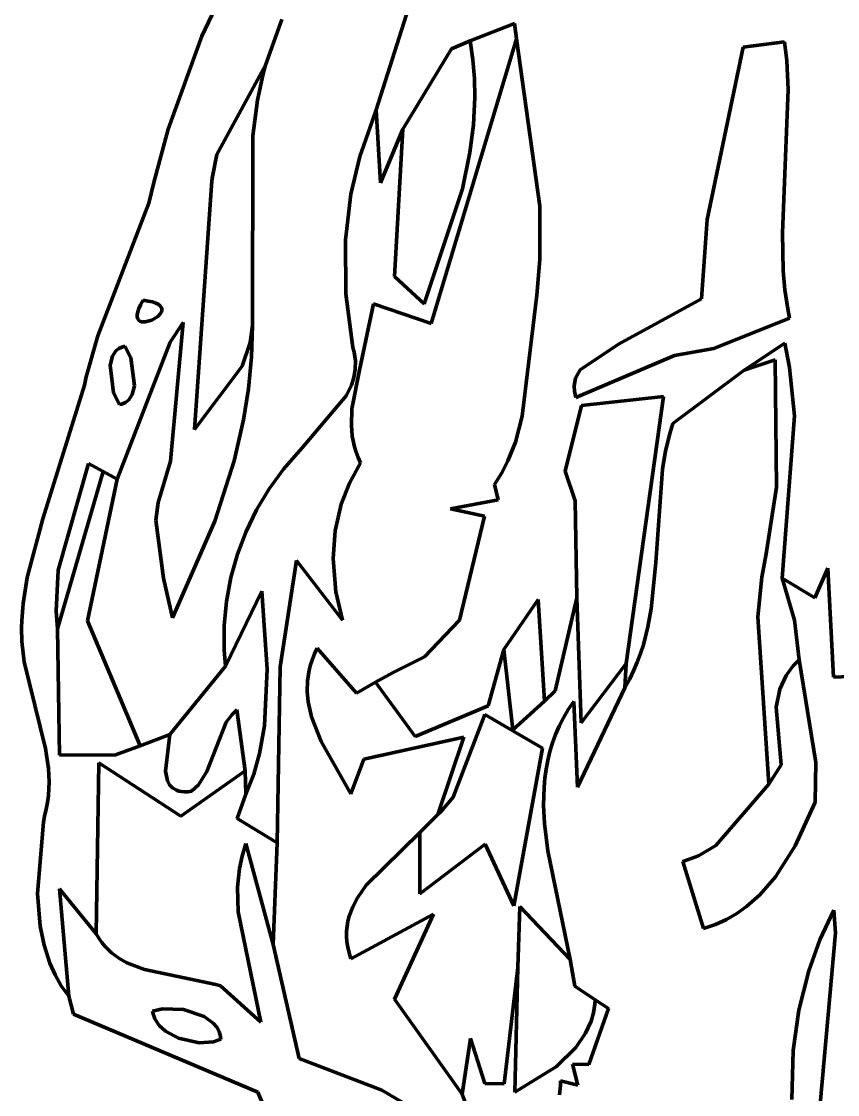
# Model space of a CAD drawing. Header units: millimetres. Extents: x 0 to 8.3, y 0 to 12.4.
# Drawn here: x 0.922 to 1.62, y 0.511 to 1.429 of the extents above; entities that cross this region are included whole.
import ezdxf

# ---------------------------------------------------------------- set-up
doc = ezdxf.new("R2010")
doc.units = ezdxf.units.MM
for name, color, linetype, lineweight in [('color#131313ff', 7, 'CONTINUOUS', 100), ('color#7c7c7cff', 7, 'CONTINUOUS', 100), ('color#c5c5c5ff', 7, 'CONTINUOUS', 100), ('color#ffffffff', 7, 'CONTINUOUS', 100)]:
    doc.layers.add(name, color=color, linetype=linetype, lineweight=lineweight)

msp = doc.modelspace()

# ---------------------------------------------------------------- linework, layer by layer
at = {"layer": 'color#131313ff'}
for p, q in [((1.225, 1.35339), (1.28238, 1.53365)), ((1.34341, 1.42735), (1.30545, 1.41248)), ((1.34518, 1.41433), (1.34341, 1.42735)), ((1.365, 1.27106), (1.34518, 1.41433)), ((1.28948, 1.40581), (1.24796, 1.33687)), ((1.30545, 1.41248), (1.28948, 1.40581)), ((1.5389, 1.40714), (1.50811, 1.2597)), ((1.5744, 1.4118), (1.5389, 1.40714)), ((1.57632, 1.39551), (1.5744, 1.4118)), ((1.57764, 1.37103), (1.57632, 1.39551)), ((1.08871, 1.31528), (1.13043, 1.39185)), ((1.13043, 1.39185), (1.12841, 1.38439)), ((1.12841, 1.38439), (1.12355, 1.36182)), ((1.57268, 1.24835), (1.57764, 1.37103)), ((1.12355, 1.36182), (1.11946, 1.33136)), ((1.22868, 1.291), (1.225, 1.35339)), ((1.11946, 1.33136), (1.11912, 1.16909)), ((1.24796, 1.33687), (1.22868, 1.291)), ((1.08491, 1.29659), (1.08871, 1.31528)), ((1.0846, 1.29268), (1.08491, 1.29659)), ((1.06968, 1.0801), (1.0846, 1.29268)), ((1.36518, 1.22547), (1.365, 1.27106)), ((1.50811, 1.2597), (1.50341, 1.19198)), ((1.57333, 1.21576), (1.57268, 1.24835)), ((1.3624, 1.19505), (1.36518, 1.22547)), ((1.57476, 1.19951), (1.57333, 1.21576)), ((1.35006, 1.09149), (1.3624, 1.19505)), ((1.57713, 1.1833), (1.57476, 1.19951)), ((1.02198, 1.18349), (1.0235, 1.18679)), ((1.0235, 1.18679), (1.02564, 1.19059)), ((1.02564, 1.19059), (1.03002, 1.18998)), ((1.03002, 1.18998), (1.03361, 1.18919)), ((1.03361, 1.18919), (1.03648, 1.18824)), ((1.03648, 1.18824), (1.03868, 1.18715)), ((1.03868, 1.18715), (1.04025, 1.18596)), ((1.04025, 1.18596), (1.04125, 1.18468)), ((1.04125, 1.18468), (1.04174, 1.18334)), ((1.50341, 1.19198), (1.43227, 1.15306)), ((1.02058, 1.17829), (1.02102, 1.18067)), ((1.0206, 1.17633), (1.02058, 1.17829)), ((1.02104, 1.17478), (1.0206, 1.17633)), ((1.02102, 1.18067), (1.02198, 1.18349)), ((1.03817, 1.17668), (1.03311, 1.17362)), ((1.04059, 1.17924), (1.03817, 1.17668)), ((1.04135, 1.1806), (1.04059, 1.17924)), ((1.04175, 1.18197), (1.04135, 1.1806)), ((1.04174, 1.18334), (1.04175, 1.18197)), ((1.51402, 1.14923), (1.5787, 1.17521)), ((1.5787, 1.17521), (1.57713, 1.1833)), ((1.02183, 1.17359), (1.02104, 1.17478)), ((1.02293, 1.17276), (1.02183, 1.17359)), ((1.02429, 1.17224), (1.02293, 1.17276)), ((1.02585, 1.17203), (1.02429, 1.17224)), ((1.02756, 1.17208), (1.02585, 1.17203)), ((1.03311, 1.17362), (1.02756, 1.17208)), ((1.11912, 1.16909), (1.11733, 1.15457)), ((1.11733, 1.15457), (1.11051, 1.13439)), ((1.43227, 1.15306), (1.39947, 1.13108)), ((1.48032, 1.14334), (1.51402, 1.14923)), ((1.57473, 1.15396), (1.53982, 1.13087)), ((1.57876, 1.13323), (1.57473, 1.15396)), ((1.39583, 1.10757), (1.48032, 1.14334)), ((1.11051, 1.13439), (1.06968, 1.0801)), ((1.39947, 1.13108), (1.3955, 1.12389)), ((1.53982, 1.13087), (1.47887, 1.0852)), ((1.58283, 1.09165), (1.57876, 1.13323)), ((1.3955, 1.12389), (1.39434, 1.11755)), ((1.39434, 1.11755), (1.39462, 1.11279)), ((1.39462, 1.11279), (1.39583, 1.10757)), ((1.47088, 1.10834), (1.40083, 1.10065)), ((1.43888, 0.87982), (1.47088, 1.10834)), ((1.40083, 1.10065), (1.38671, 1.04438)), ((1.34412, 1.06932), (1.35006, 1.09149)), ((1.47887, 1.0852), (1.47651, 1.07751)), ((1.57251, 0.95286), (1.58283, 1.09165)), ((1.47651, 1.07751), (1.47271, 1.06197)), ((1.33781, 1.0533), (1.34412, 1.06932)), ((1.47271, 1.06197), (1.46996, 1.04624)), ((1.33254, 1.04298), (1.33781, 1.0533)), ((0.95253, 0.90954), (0.99139, 1.04421)), ((1.00351, 1.03764), (0.97819, 0.91629)), ((0.99139, 1.04421), (1.00351, 1.03764)), ((1.32629, 1.03299), (1.33254, 1.04298)), ((1.38671, 1.04438), (1.39545, 1.0192)), ((1.46996, 1.04624), (1.46422, 0.96632)), ((1.32939, 1.01995), (1.32629, 1.03299)), ((1.28857, 1.01233), (1.32939, 1.01995)), ((1.39545, 1.0192), (1.39672, 0.93611)), ((1.31771, 1.00598), (1.28857, 1.01233)), ((1.29635, 0.91689), (1.31771, 1.00598)), ((1.46422, 0.96632), (1.46038, 0.92678)), ((1.6116, 0.9614), (1.60039, 0.93606)), ((1.61643, 0.86821), (1.6116, 0.9614)), ((1.60039, 0.93606), (1.57251, 0.95286)), ((1.09623, 0.87762), (1.1273, 0.94177)), ((1.1273, 0.94177), (1.13182, 0.87505)), ((1.36357, 0.9348), (1.33423, 0.89195)), ((1.36899, 0.84757), (1.36357, 0.9348)), ((1.39672, 0.93611), (1.37809, 0.85658)), ((1.46038, 0.92678), (1.45755, 0.91127)), ((0.95412, 0.80146), (0.95253, 0.90954)), ((0.97819, 0.91629), (1.0232, 0.80946)), ((1.2664, 0.88562), (1.29635, 0.91689)), ((1.45755, 0.91127), (1.45364, 0.89599)), ((1.33423, 0.89195), (1.32075, 0.84367)), ((1.45364, 0.89599), (1.45121, 0.88846)), ((1.23962, 0.87232), (1.2664, 0.88562)), ((1.45121, 0.88846), (1.44843, 0.881)), ((1.58184, 0.87787), (1.58687, 0.8831)), ((1.58687, 0.8831), (1.60111, 0.79529)), ((1.04845, 0.81927), (1.09623, 0.87762)), ((1.13182, 0.87505), (1.12964, 0.82659)), ((1.22459, 0.86391), (1.23962, 0.87232)), ((1.43768, 0.85915), (1.43888, 0.87982)), ((1.44526, 0.87362), (1.44169, 0.86634)), ((1.44843, 0.881), (1.44526, 0.87362)), ((1.57585, 0.86962), (1.58184, 0.87787)), ((1.25837, 0.81735), (1.22459, 0.86391)), ((1.44169, 0.86634), (1.43768, 0.85915)), ((1.57044, 0.85796), (1.57585, 0.86962)), ((1.64984, 0.86954), (1.61643, 0.86821)), ((1.37809, 0.85658), (1.36899, 0.84757)), ((1.56717, 0.84253), (1.57044, 0.85796)), ((1.10173, 0.83637), (1.09661, 0.82967)), ((1.10596, 0.84031), (1.10173, 0.83637)), ((1.11297, 0.78807), (1.10596, 0.84031)), ((1.32075, 0.84367), (1.25837, 0.81735)), ((1.29104, 0.76573), (1.31796, 0.8362)), ((1.31796, 0.8362), (1.36745, 0.80758)), ((1.57167, 0.79325), (1.56717, 0.84253)), ((1.09661, 0.82967), (1.08006, 0.7876)), ((1.12964, 0.82659), (1.12535, 0.80282)), ((1.04483, 0.78772), (1.04845, 0.81927)), ((1.0232, 0.80946), (1.00192, 0.80185)), ((1.00192, 0.80185), (0.95412, 0.80146)), ((1.12535, 0.80282), (1.12031, 0.78532)), ((1.36745, 0.80758), (1.34272, 0.67264)), ((1.56111, 0.77682), (1.57167, 0.79325)), ((1.60111, 0.79529), (1.60057, 0.76142)), ((1.04655, 0.77954), (1.04483, 0.78772)), ((1.08006, 0.7876), (1.07302, 0.77618)), ((1.11347, 0.76818), (1.11297, 0.78807)), ((1.12031, 0.78532), (1.11347, 0.76818)), ((1.04835, 0.77618), (1.04655, 0.77954)), ((1.05089, 0.77345), (1.04835, 0.77618)), ((1.05428, 0.77148), (1.05089, 0.77345)), ((1.05633, 0.77081), (1.05428, 0.77148)), ((1.07302, 0.77618), (1.06709, 0.77061)), ((1.51568, 0.72429), (1.56111, 0.77682)), ((1.05862, 0.77038), (1.05633, 0.77081)), ((1.06117, 0.77019), (1.05862, 0.77038)), ((1.06399, 0.77026), (1.06117, 0.77019)), ((1.06709, 0.77061), (1.06399, 0.77026)), ((1.28031, 0.75314), (1.29104, 0.76573)), ((1.27777, 0.75086), (1.28031, 0.75314)), ((1.60057, 0.76142), (1.58356, 0.72384)), ((1.26228, 0.73537), (1.27777, 0.75086)), ((1.26246, 0.68291), (1.26228, 0.73537)), ((1.11033, 0.71524), (1.11353, 0.72588)), ((1.11353, 0.72588), (1.13691, 0.63945)), ((1.31824, 0.72544), (1.26246, 0.68291)), ((1.34272, 0.67264), (1.31824, 0.72544)), ((1.50091, 0.71541), (1.51568, 0.72429)), ((1.58356, 0.72384), (1.56683, 0.69757)), ((1.10814, 0.70461), (1.11033, 0.71524)), ((1.48748, 0.71069), (1.50091, 0.71541)), ((1.50512, 0.65327), (1.48748, 0.71069)), ((1.10654, 0.68872), (1.10814, 0.70461)), ((1.10705, 0.66759), (1.10654, 0.68872)), ((1.56683, 0.69757), (1.55339, 0.68208)), ((0.96199, 0.59537), (0.95404, 0.68714)), ((0.95404, 0.68714), (0.98563, 0.64873)), ((1.55339, 0.68208), (1.54197, 0.67196)), ((1.54197, 0.67196), (1.53366, 0.66606)), ((1.12636, 0.57305), (1.10705, 0.66759)), ((1.52476, 0.66093), (1.51526, 0.65664)), ((1.53366, 0.66606), (1.52476, 0.66093)), ((1.51526, 0.65664), (1.50512, 0.65327)), ((0.98563, 0.64873), (0.98785, 0.64489)), ((0.98785, 0.64489), (0.99027, 0.64137)), ((0.99027, 0.64137), (0.99287, 0.63813)), ((0.99287, 0.63813), (0.9986, 0.63247)), ((1.13691, 0.63945), (1.15906, 0.54203)), ((0.9986, 0.63247), (1.00494, 0.62779)), ((1.00494, 0.62779), (1.01183, 0.62395)), ((1.01183, 0.62395), (1.02687, 0.61831)), ((1.02687, 0.61831), (1.08798, 0.60537)), ((1.33463, 0.52045), (1.34631, 0.61982)), ((1.34631, 0.61982), (1.34363, 0.51333)), ((1.08798, 0.60537), (1.09175, 0.60412)), ((1.09175, 0.60412), (1.12636, 0.57305)), ((0.966, 0.57986), (0.96199, 0.59537)), ((1.41103, 0.58106), (1.41225, 0.58848)), ((1.41225, 0.58848), (1.4125, 0.5923)), ((1.4125, 0.5923), (1.42376, 0.58476)), ((1.1238, 0.5132), (0.966, 0.57986)), ((1.04218, 0.58455), (1.03377, 0.58252)), ((1.03377, 0.58252), (1.03418, 0.5803)), ((1.03418, 0.5803), (1.03568, 0.5761)), ((1.06017, 0.58385), (1.04218, 0.58455)), ((1.07782, 0.57792), (1.06017, 0.58385)), ((1.42376, 0.58476), (1.4069, 0.53703)), ((1.40893, 0.57392), (1.41103, 0.58106)), ((1.03568, 0.5761), (1.03944, 0.57041)), ((1.03944, 0.57041), (1.04471, 0.56552)), ((1.08572, 0.57227), (1.07782, 0.57792)), ((1.08867, 0.56885), (1.08572, 0.57227)), ((1.40429, 0.56378), (1.40893, 0.57392)), ((1.04471, 0.56552), (1.05587, 0.55932)), ((1.09079, 0.56503), (1.08867, 0.56885)), ((1.09197, 0.56083), (1.09079, 0.56503)), ((1.09216, 0.55859), (1.09197, 0.56083)), ((1.39576, 0.55134), (1.40429, 0.56378)), ((1.05587, 0.55932), (1.07375, 0.55535)), ((1.07375, 0.55535), (1.0859, 0.55632)), ((1.0859, 0.55632), (1.09216, 0.55859)), ((1.29852, 0.51144), (1.30585, 0.55925)), ((1.30585, 0.55925), (1.31789, 0.52066)), ((1.37921, 0.53509), (1.39576, 0.55134)), ((1.15906, 0.54203), (1.22988, 0.51503)), ((1.34363, 0.51333), (1.37921, 0.53509)), ((1.4069, 0.53703), (1.39289, 0.53734)), ((1.39289, 0.53734), (1.39746, 0.51934)), ((1.22988, 0.51503), (1.28962, 0.47991)), ((1.31789, 0.52066), (1.33463, 0.52045)), ((1.38289, 0.5191), (1.38203, 0.51104)), ((1.3829, 0.52296), (1.38289, 0.5191)), ((1.39746, 0.51934), (1.3829, 0.52296)), ((1.12718, 0.50513), (1.1238, 0.5132)), ((1.31968, 0.45663), (1.29852, 0.51144))]:
    msp.add_line(p, q, dxfattribs=at)
at = {"layer": 'color#7c7c7cff'}
for p, q in [((1.07602, 1.41638), (1.13626, 1.54396)), ((1.14427, 1.43084), (1.13043, 1.39185)), ((1.30545, 1.41248), (1.34341, 1.42735)), ((1.34341, 1.42735), (1.34518, 1.41433)), ((1.04698, 1.33697), (1.07602, 1.41638)), ((1.34518, 1.41433), (1.27199, 1.17067)), ((1.3078, 1.3964), (1.30545, 1.41248)), ((1.30911, 1.38039), (1.3078, 1.3964)), ((1.13043, 1.39185), (1.08871, 1.31528)), ((1.30943, 1.36446), (1.30911, 1.38039)), ((1.30825, 1.34071), (1.30943, 1.36446)), ((1.21984, 1.33861), (1.225, 1.35339)), ((1.225, 1.35339), (1.22868, 1.291)), ((1.30527, 1.31715), (1.30825, 1.34071)), ((1.03498, 1.29143), (1.04698, 1.33697)), ((1.21107, 1.31347), (1.21984, 1.33861)), ((1.22868, 1.291), (1.24796, 1.33687)), ((1.24796, 1.33687), (1.24079, 1.21092)), ((1.08871, 1.31528), (1.08491, 1.29659)), ((1.20345, 1.28139), (1.21107, 1.31347)), ((1.29891, 1.28604), (1.30527, 1.31715)), ((1.08491, 1.29659), (1.0846, 1.29268)), ((1.03068, 1.27365), (1.03498, 1.29143)), ((1.0846, 1.29268), (1.06968, 1.0801)), ((1.26607, 1.18765), (1.29891, 1.28604)), ((1.19886, 1.24223), (1.20345, 1.28139)), ((0.98692, 1.16029), (1.03068, 1.27365)), ((1.19923, 1.1961), (1.19886, 1.24223)), ((1.24079, 1.21092), (1.26607, 1.18765)), ((1.20509, 1.15009), (1.19923, 1.1961)), ((1.0235, 1.18679), (1.02198, 1.18349)), ((1.02564, 1.19059), (1.0235, 1.18679)), ((1.03002, 1.18998), (1.02564, 1.19059)), ((1.03361, 1.18919), (1.03002, 1.18998)), ((1.03648, 1.18824), (1.03361, 1.18919)), ((1.03868, 1.18715), (1.03648, 1.18824)), ((1.04025, 1.18596), (1.03868, 1.18715)), ((1.04125, 1.18468), (1.04025, 1.18596)), ((1.04174, 1.18334), (1.04125, 1.18468)), ((1.22278, 1.18751), (1.21068, 1.13096)), ((1.27199, 1.17067), (1.22278, 1.18751)), ((1.02102, 1.18067), (1.02058, 1.17829)), ((1.02058, 1.17829), (1.0206, 1.17633)), ((1.0206, 1.17633), (1.02104, 1.17478)), ((1.02198, 1.18349), (1.02102, 1.18067)), ((1.03311, 1.17362), (1.03817, 1.17668)), ((1.03817, 1.17668), (1.04059, 1.17924)), ((1.04059, 1.17924), (1.04135, 1.1806)), ((1.04135, 1.1806), (1.04175, 1.18197)), ((1.04175, 1.18197), (1.04174, 1.18334)), ((1.02104, 1.17478), (1.02183, 1.17359)), ((1.02183, 1.17359), (1.02293, 1.17276)), ((1.02293, 1.17276), (1.02429, 1.17224)), ((1.02429, 1.17224), (1.02585, 1.17203)), ((1.02585, 1.17203), (1.02756, 1.17208)), ((1.02756, 1.17208), (1.03311, 1.17362)), ((1.05987, 1.17163), (1.04871, 1.15475)), ((1.04913, 1.05295), (1.05987, 1.17163)), ((1.11733, 1.15457), (1.11912, 1.16909)), ((1.11912, 1.16909), (1.11839, 1.14189)), ((0.97695, 1.12517), (0.98692, 1.16029)), ((1.00503, 1.14941), (1.0024, 1.14723)), ((1.04871, 1.15475), (1.00351, 1.03764)), ((1.00828, 1.15085), (1.00503, 1.14941)), ((1.01015, 1.15126), (1.00828, 1.15085)), ((1.01515, 1.14137), (1.01015, 1.15126)), ((1.11051, 1.13439), (1.11733, 1.15457)), ((1.20614, 1.14619), (1.20509, 1.15009)), ((1.53982, 1.13087), (1.57473, 1.15396)), ((1.57473, 1.15396), (1.57876, 1.13323)), ((0.99951, 1.14277), (0.99747, 1.1352)), ((1.0024, 1.14723), (0.99951, 1.14277)), ((1.01825, 1.11755), (1.01515, 1.14137)), ((1.11839, 1.14189), (1.11582, 1.11495)), ((1.20686, 1.14238), (1.20614, 1.14619)), ((1.20727, 1.13867), (1.20686, 1.14238)), ((1.2072, 1.1315), (1.20727, 1.13867)), ((1.56655, 1.13979), (1.53982, 1.13087)), ((1.56755, 1.03066), (1.56655, 1.13979)), ((0.99747, 1.1352), (1.00028, 1.11143)), ((1.06968, 1.0801), (1.11051, 1.13439)), ((1.21068, 1.13096), (1.20431, 1.09787)), ((1.20607, 1.12466), (1.2072, 1.1315)), ((1.57876, 1.13323), (1.58283, 1.09165)), ((0.97544, 1.11787), (0.97695, 1.12517)), ((1.204, 1.1181), (1.20607, 1.12466)), ((0.93984, 1.0038), (0.97544, 1.11787)), ((1.00028, 1.11143), (1.00538, 1.10143)), ((1.01628, 1.10994), (1.01825, 1.11755)), ((1.11582, 1.11495), (1.11155, 1.08829)), ((1.19941, 1.10875), (1.204, 1.1181)), ((1.00538, 1.10143), (1.00732, 1.10183)), ((1.00732, 1.10183), (1.01068, 1.10327)), ((1.01068, 1.10327), (1.01338, 1.10546)), ((1.01338, 1.10546), (1.01628, 1.10994)), ((1.16162, 1.06451), (1.19941, 1.10875)), ((1.20431, 1.09787), (1.20382, 1.0838)), ((1.11155, 1.08829), (1.10346, 1.0532)), ((1.20382, 1.0838), (1.20461, 1.07449)), ((1.58283, 1.09165), (1.57251, 0.95286)), ((1.20461, 1.07449), (1.20648, 1.06525)), ((1.20648, 1.06525), (1.20787, 1.06065)), ((1.14568, 1.04612), (1.15941, 1.06184)), ((1.15941, 1.06184), (1.16162, 1.06451)), ((1.20787, 1.06065), (1.20958, 1.05608)), ((1.20958, 1.05608), (1.21163, 1.05153)), ((0.97903, 1.05091), (0.95308, 0.9597)), ((0.99139, 1.04421), (0.97903, 1.05091)), ((1.04194, 1.029), (1.04913, 1.05295)), ((1.10346, 1.0532), (1.08696, 1.00163)), ((1.21163, 1.05153), (1.20214, 1.03416)), ((1.00351, 1.03764), (0.99139, 1.04421)), ((1.13346, 1.02928), (1.14568, 1.04612)), ((1.03855, 1.01769), (1.04194, 1.029)), ((1.1228, 1.01147), (1.13346, 1.02928)), ((1.20214, 1.03416), (1.19517, 1.01627)), ((1.55871, 0.97386), (1.56755, 1.03066)), ((1.03656, 1.00251), (1.03855, 1.01769)), ((1.11377, 0.9928), (1.1228, 1.01147)), ((1.19517, 1.01627), (1.18985, 0.99329)), ((0.92657, 0.95341), (0.93984, 1.0038)), ((1.04299, 0.9529), (1.03656, 1.00251)), ((1.08696, 1.00163), (1.05075, 0.91891)), ((1.10642, 0.97343), (1.11377, 0.9928)), ((1.18985, 0.99329), (1.18813, 0.9698)), ((1.10083, 0.95348), (1.10642, 0.97343)), ((1.55494, 0.95365), (1.55871, 0.97386)), ((1.15691, 0.96796), (1.14298, 0.87701)), ((1.19619, 0.91705), (1.15691, 0.96796)), ((1.18813, 0.9698), (1.19059, 0.94113)), ((0.95308, 0.9597), (0.9514, 0.92473)), ((0.92315, 0.93129), (0.92657, 0.95341)), ((1.05075, 0.91891), (1.04299, 0.9529)), ((1.09704, 0.9331), (1.10083, 0.95348)), ((1.55164, 0.91976), (1.55494, 0.95365)), ((1.57251, 0.95286), (1.58297, 0.9169)), ((1.1273, 0.94177), (1.09623, 0.87762)), ((1.13182, 0.87505), (1.1273, 0.94177)), ((1.19059, 0.94113), (1.19619, 0.91705)), ((0.92191, 0.9163), (0.92315, 0.93129)), ((1.09512, 0.91241), (1.09704, 0.9331)), ((1.37809, 0.85658), (1.39672, 0.93611)), ((1.39672, 0.93611), (1.40047, 0.8293)), ((0.9514, 0.92473), (0.95253, 0.90954)), ((1.56111, 0.77682), (1.55164, 0.91976)), ((0.92159, 0.9104), (0.92191, 0.9163)), ((0.92183, 0.89869), (0.92159, 0.9104)), ((0.95253, 0.90954), (0.95412, 0.80146)), ((1.09513, 0.89155), (1.09512, 0.91241)), ((1.58297, 0.9169), (1.58687, 0.8831)), ((0.92397, 0.88132), (0.92183, 0.89869)), ((1.09623, 0.87762), (1.09513, 0.89155)), ((1.17239, 0.88821), (1.17465, 0.89296)), ((1.17465, 0.89296), (1.20824, 0.85455)), ((1.32075, 0.84367), (1.33423, 0.89195)), ((1.33423, 0.89195), (1.34205, 0.82319)), ((0.94225, 0.80726), (0.92397, 0.88132)), ((1.16896, 0.87883), (1.1705, 0.8835)), ((1.1705, 0.8835), (1.17239, 0.88821)), ((1.58687, 0.8831), (1.58184, 0.87787)), ((1.12964, 0.82659), (1.13182, 0.87505)), ((1.14298, 0.87701), (1.14026, 0.72645)), ((1.1663, 0.86507), (1.16776, 0.8742)), ((1.16776, 0.8742), (1.16896, 0.87883)), ((1.40047, 0.8293), (1.43888, 0.87982)), ((1.43888, 0.87982), (1.43768, 0.85915)), ((1.58184, 0.87787), (1.57585, 0.86962)), ((1.16601, 0.85608), (1.1663, 0.86507)), ((1.20824, 0.85455), (1.22459, 0.86391)), ((1.22459, 0.86391), (1.25837, 0.81735)), ((1.57585, 0.86962), (1.57044, 0.85796)), ((1.16677, 0.84724), (1.16601, 0.85608)), ((1.36899, 0.84757), (1.37809, 0.85658)), ((1.43768, 0.85915), (1.39733, 0.77407)), ((1.57044, 0.85796), (1.56717, 0.84253)), ((1.16962, 0.83422), (1.16677, 0.84724)), ((1.34205, 0.82319), (1.36899, 0.84757)), ((1.3941, 0.84744), (1.38944, 0.84056)), ((1.39733, 0.77407), (1.3941, 0.84744)), ((1.09661, 0.82967), (1.10173, 0.83637)), ((1.10173, 0.83637), (1.10596, 0.84031)), ((1.10596, 0.84031), (1.11297, 0.78807)), ((1.25837, 0.81735), (1.32075, 0.84367)), ((1.31796, 0.8362), (1.29104, 0.76573)), ((1.36745, 0.80758), (1.31796, 0.8362)), ((1.38944, 0.84056), (1.38531, 0.83356)), ((1.56717, 0.84253), (1.57167, 0.79325)), ((1.08006, 0.7876), (1.09661, 0.82967)), ((1.12535, 0.80282), (1.12964, 0.82659)), ((1.17791, 0.81308), (1.16962, 0.83422)), ((1.38169, 0.82645), (1.37856, 0.81924)), ((1.38531, 0.83356), (1.38169, 0.82645)), ((1.0232, 0.80946), (1.04845, 0.81927)), ((1.04845, 0.81927), (1.04483, 0.78772)), ((1.37856, 0.81924), (1.3759, 0.81194)), ((1.00192, 0.80185), (1.0232, 0.80946)), ((1.20345, 0.76835), (1.17791, 0.81308)), ((1.29992, 0.81679), (1.21451, 0.79807)), ((1.27777, 0.75086), (1.29992, 0.81679)), ((1.3759, 0.81194), (1.37368, 0.80455)), ((0.94474, 0.7901), (0.94225, 0.80726)), ((0.95412, 0.80146), (1.00192, 0.80185)), ((1.12031, 0.78532), (1.12535, 0.80282)), ((1.34272, 0.67264), (1.36745, 0.80758)), ((1.37368, 0.80455), (1.37188, 0.79709)), ((0.94529, 0.77858), (0.94474, 0.7901)), ((0.98774, 0.79483), (0.98563, 0.64873)), ((1.05805, 0.74936), (0.98774, 0.79483)), ((1.21451, 0.79807), (1.20345, 0.76835)), ((1.37048, 0.78955), (1.36945, 0.78194)), ((1.37188, 0.79709), (1.37048, 0.78955)), ((1.57167, 0.79325), (1.56111, 0.77682)), ((1.04483, 0.78772), (1.04655, 0.77954)), ((1.11297, 0.78807), (1.05805, 0.74936)), ((1.07302, 0.77618), (1.08006, 0.7876)), ((1.11347, 0.76818), (1.12031, 0.78532)), ((1.36945, 0.78194), (1.36876, 0.77428)), ((0.94471, 0.76696), (0.94529, 0.77858)), ((1.04655, 0.77954), (1.04835, 0.77618)), ((1.04835, 0.77618), (1.05089, 0.77345)), ((1.05089, 0.77345), (1.05428, 0.77148)), ((1.05428, 0.77148), (1.05633, 0.77081)), ((1.06709, 0.77061), (1.07302, 0.77618)), ((1.36876, 0.77428), (1.36835, 0.7588)), ((0.94394, 0.76111), (0.94471, 0.76696)), ((1.05633, 0.77081), (1.05862, 0.77038)), ((1.05862, 0.77038), (1.06117, 0.77019)), ((1.06117, 0.77019), (1.06399, 0.77026)), ((1.06399, 0.77026), (1.06709, 0.77061)), ((1.10605, 0.74742), (1.11347, 0.76818)), ((1.29104, 0.76573), (1.28031, 0.75314)), ((0.9413, 0.74933), (0.94281, 0.75524)), ((0.94281, 0.75524), (0.94394, 0.76111)), ((1.28031, 0.75314), (1.27777, 0.75086)), ((1.36835, 0.7588), (1.36906, 0.74317)), ((0.93536, 0.68317), (0.94041, 0.74408)), ((0.94041, 0.74408), (0.9413, 0.74933)), ((1.14026, 0.72645), (1.10605, 0.74742)), ((1.21664, 0.6903), (1.26228, 0.73537)), ((1.26228, 0.73537), (1.26246, 0.68291)), ((1.36906, 0.74317), (1.37179, 0.71958)), ((1.26246, 0.68291), (1.31824, 0.72544)), ((1.31824, 0.72544), (1.34272, 0.67264)), ((1.37179, 0.71958), (1.39092, 0.62685)), ((1.20902, 0.67937), (1.21664, 0.6903)), ((0.93764, 0.65532), (0.93536, 0.68317)), ((0.98563, 0.64873), (0.95404, 0.68714)), ((0.95404, 0.68714), (0.96199, 0.59537)), ((1.20499, 0.6717), (1.20902, 0.67937)), ((1.20199, 0.66368), (1.20499, 0.6717)), ((1.34809, 0.67209), (1.34631, 0.61982)), ((1.39092, 0.62685), (1.34809, 0.67209)), ((1.20093, 0.65952), (1.20199, 0.66368)), ((1.27421, 0.66549), (1.20345, 0.62739)), ((1.24062, 0.59285), (1.27421, 0.66549)), ((1.60468, 0.64343), (1.61667, 0.66888)), ((1.61667, 0.66888), (1.61796, 0.64954)), ((0.94095, 0.63914), (0.93764, 0.65532)), ((1.19977, 0.65091), (1.20018, 0.65527)), ((1.20018, 0.65527), (1.20093, 0.65952)), ((1.19971, 0.64644), (1.19977, 0.65091)), ((1.20004, 0.64186), (1.19971, 0.64644)), ((1.5952, 0.61715), (1.60468, 0.64343)), ((1.61796, 0.64954), (1.603, 0.48329)), ((0.94598, 0.62362), (0.94095, 0.63914)), ((1.20075, 0.63716), (1.20004, 0.64186)), ((1.20189, 0.63234), (1.20075, 0.63716)), ((1.20345, 0.62739), (1.20189, 0.63234)), ((0.95039, 0.61374), (0.94598, 0.62362)), ((1.34631, 0.61982), (1.33463, 0.52045)), ((1.58675, 0.58337), (1.5952, 0.61715)), ((0.9557, 0.6043), (0.95039, 0.61374)), ((0.96199, 0.59537), (0.9557, 0.6043)), ((1.29852, 0.51144), (1.24062, 0.59285)), ((1.03377, 0.58252), (1.04218, 0.58455)), ((1.03418, 0.5803), (1.03377, 0.58252)), ((1.03568, 0.5761), (1.03418, 0.5803)), ((1.04218, 0.58455), (1.06017, 0.58385)), ((1.06017, 0.58385), (1.07782, 0.57792)), ((1.58193, 0.54885), (1.58675, 0.58337)), ((1.03944, 0.57041), (1.03568, 0.5761)), ((1.04471, 0.56552), (1.03944, 0.57041)), ((1.07782, 0.57792), (1.08572, 0.57227)), ((1.08572, 0.57227), (1.08867, 0.56885)), ((1.05587, 0.55932), (1.04471, 0.56552)), ((1.08867, 0.56885), (1.09079, 0.56503)), ((1.09079, 0.56503), (1.09197, 0.56083)), ((1.09197, 0.56083), (1.09216, 0.55859)), ((1.07375, 0.55535), (1.05587, 0.55932)), ((1.0859, 0.55632), (1.07375, 0.55535)), ((1.09216, 0.55859), (1.0859, 0.55632)), ((1.30585, 0.55925), (1.29852, 0.51144)), ((1.31789, 0.52066), (1.30585, 0.55925)), ((1.5807, 0.50691), (1.58193, 0.54885)), ((1.33463, 0.52045), (1.31789, 0.52066))]:
    msp.add_line(p, q, dxfattribs=at)
at = {"layer": 'color#c5c5c5ff'}
for p, q in [((1.0024, 1.14723), (1.00503, 1.14941)), ((1.00503, 1.14941), (1.00828, 1.15085)), ((1.00828, 1.15085), (1.01015, 1.15126)), ((1.01015, 1.15126), (1.01515, 1.14137)), ((0.99747, 1.1352), (0.99951, 1.14277)), ((0.99951, 1.14277), (1.0024, 1.14723)), ((1.01515, 1.14137), (1.01825, 1.11755)), ((1.00028, 1.11143), (0.99747, 1.1352)), ((1.00538, 1.10143), (1.00028, 1.11143)), ((1.01825, 1.11755), (1.01628, 1.10994)), ((1.00732, 1.10183), (1.00538, 1.10143)), ((1.01068, 1.10327), (1.00732, 1.10183)), ((1.01338, 1.10546), (1.01068, 1.10327)), ((1.01628, 1.10994), (1.01338, 1.10546)), ((0.98563, 0.64873), (0.98774, 0.79483)), ((0.98774, 0.79483), (1.05805, 0.74936)), ((1.05805, 0.74936), (1.11297, 0.78807)), ((1.11297, 0.78807), (1.11347, 0.76818)), ((1.11347, 0.76818), (1.10605, 0.74742)), ((1.10605, 0.74742), (1.14026, 0.72645)), ((1.11353, 0.72588), (1.11033, 0.71524)), ((1.13691, 0.63945), (1.11353, 0.72588)), ((1.14026, 0.72645), (1.13691, 0.63945)), ((1.11033, 0.71524), (1.10814, 0.70461)), ((1.10814, 0.70461), (1.10654, 0.68872)), ((1.10654, 0.68872), (1.10705, 0.66759)), ((1.34631, 0.61982), (1.34809, 0.67209)), ((1.34809, 0.67209), (1.39092, 0.62685)), ((1.10705, 0.66759), (1.12636, 0.57305)), ((0.98785, 0.64489), (0.98563, 0.64873)), ((0.99027, 0.64137), (0.98785, 0.64489)), ((0.99287, 0.63813), (0.99027, 0.64137)), ((0.9986, 0.63247), (0.99287, 0.63813)), ((1.00494, 0.62779), (0.9986, 0.63247)), ((1.01183, 0.62395), (1.00494, 0.62779)), ((1.39092, 0.62685), (1.39507, 0.6038)), ((1.02687, 0.61831), (1.01183, 0.62395)), ((1.08798, 0.60537), (1.02687, 0.61831)), ((1.34363, 0.51333), (1.34631, 0.61982)), ((1.09175, 0.60412), (1.08798, 0.60537)), ((1.12636, 0.57305), (1.09175, 0.60412)), ((1.39507, 0.6038), (1.4125, 0.5923)), ((1.41225, 0.58848), (1.41103, 0.58106)), ((1.4125, 0.5923), (1.41225, 0.58848)), ((1.41103, 0.58106), (1.40893, 0.57392)), ((1.40893, 0.57392), (1.40429, 0.56378)), ((1.40429, 0.56378), (1.39576, 0.55134)), ((1.39576, 0.55134), (1.37921, 0.53509)), ((1.37921, 0.53509), (1.34363, 0.51333))]:
    msp.add_line(p, q, dxfattribs=at)
at = {"layer": 'color#ffffffff'}
for p, q in [((1.13626, 1.54396), (1.07602, 1.41638)), ((1.28238, 1.53365), (1.225, 1.35339)), ((1.13043, 1.39185), (1.14427, 1.43084)), ((1.07602, 1.41638), (1.04698, 1.33697)), ((1.27199, 1.17067), (1.34518, 1.41433)), ((1.34518, 1.41433), (1.365, 1.27106)), ((1.24796, 1.33687), (1.28948, 1.40581)), ((1.28948, 1.40581), (1.30545, 1.41248)), ((1.30545, 1.41248), (1.3078, 1.3964)), ((1.50811, 1.2597), (1.5389, 1.40714)), ((1.5389, 1.40714), (1.5744, 1.4118)), ((1.5744, 1.4118), (1.57632, 1.39551)), ((1.3078, 1.3964), (1.30911, 1.38039)), ((1.57632, 1.39551), (1.57764, 1.37103)), ((1.12841, 1.38439), (1.13043, 1.39185)), ((1.12355, 1.36182), (1.12841, 1.38439)), ((1.30911, 1.38039), (1.30943, 1.36446)), ((1.57764, 1.37103), (1.57268, 1.24835)), ((1.11946, 1.33136), (1.12355, 1.36182)), ((1.30943, 1.36446), (1.30825, 1.34071)), ((1.225, 1.35339), (1.21984, 1.33861)), ((1.30825, 1.34071), (1.30527, 1.31715)), ((1.04698, 1.33697), (1.03498, 1.29143)), ((1.11912, 1.16909), (1.11946, 1.33136)), ((1.21984, 1.33861), (1.21107, 1.31347)), ((1.24079, 1.21092), (1.24796, 1.33687)), ((1.21107, 1.31347), (1.20345, 1.28139)), ((1.30527, 1.31715), (1.29891, 1.28604)), ((1.03498, 1.29143), (1.03068, 1.27365)), ((1.29891, 1.28604), (1.26607, 1.18765)), ((1.20345, 1.28139), (1.19886, 1.24223)), ((1.03068, 1.27365), (0.98692, 1.16029)), ((1.365, 1.27106), (1.36518, 1.22547)), ((1.50341, 1.19198), (1.50811, 1.2597)), ((1.57268, 1.24835), (1.57333, 1.21576)), ((1.19886, 1.24223), (1.19923, 1.1961)), ((1.36518, 1.22547), (1.3624, 1.19505)), ((1.57333, 1.21576), (1.57476, 1.19951)), ((1.26607, 1.18765), (1.24079, 1.21092)), ((1.19923, 1.1961), (1.20509, 1.15009)), ((1.3624, 1.19505), (1.35006, 1.09149)), ((1.57476, 1.19951), (1.57713, 1.1833)), ((1.21068, 1.13096), (1.22278, 1.18751)), ((1.22278, 1.18751), (1.27199, 1.17067)), ((1.43227, 1.15306), (1.50341, 1.19198)), ((1.5787, 1.17521), (1.51402, 1.14923)), ((1.57713, 1.1833), (1.5787, 1.17521)), ((1.04871, 1.15475), (1.05987, 1.17163)), ((1.05987, 1.17163), (1.04913, 1.05295)), ((1.11839, 1.14189), (1.11912, 1.16909)), ((0.98692, 1.16029), (0.97695, 1.12517)), ((1.00351, 1.03764), (1.04871, 1.15475)), ((1.20509, 1.15009), (1.20614, 1.14619)), ((1.39947, 1.13108), (1.43227, 1.15306)), ((1.51402, 1.14923), (1.48032, 1.14334)), ((1.11582, 1.11495), (1.11839, 1.14189)), ((1.20614, 1.14619), (1.20686, 1.14238)), ((1.20686, 1.14238), (1.20727, 1.13867)), ((1.20727, 1.13867), (1.2072, 1.1315)), ((1.48032, 1.14334), (1.39583, 1.10757)), ((1.53982, 1.13087), (1.56655, 1.13979)), ((1.56655, 1.13979), (1.56755, 1.03066)), ((1.20431, 1.09787), (1.21068, 1.13096)), ((1.2072, 1.1315), (1.20607, 1.12466)), ((1.3955, 1.12389), (1.39947, 1.13108)), ((1.47887, 1.0852), (1.53982, 1.13087)), ((0.97695, 1.12517), (0.97544, 1.11787)), ((1.20607, 1.12466), (1.204, 1.1181)), ((1.39434, 1.11755), (1.3955, 1.12389)), ((0.97544, 1.11787), (0.93984, 1.0038)), ((1.11155, 1.08829), (1.11582, 1.11495)), ((1.204, 1.1181), (1.19941, 1.10875)), ((1.39462, 1.11279), (1.39434, 1.11755)), ((1.39583, 1.10757), (1.39462, 1.11279)), ((1.19941, 1.10875), (1.16162, 1.06451)), ((1.40083, 1.10065), (1.47088, 1.10834)), ((1.47088, 1.10834), (1.43888, 0.87982)), ((1.20382, 1.0838), (1.20431, 1.09787)), ((1.38671, 1.04438), (1.40083, 1.10065)), ((1.10346, 1.0532), (1.11155, 1.08829)), ((1.20461, 1.07449), (1.20382, 1.0838)), ((1.35006, 1.09149), (1.34412, 1.06932)), ((1.47651, 1.07751), (1.47887, 1.0852)), ((1.20648, 1.06525), (1.20461, 1.07449)), ((1.47271, 1.06197), (1.47651, 1.07751)), ((1.20787, 1.06065), (1.20648, 1.06525)), ((1.34412, 1.06932), (1.33781, 1.0533)), ((1.15941, 1.06184), (1.14568, 1.04612)), ((1.16162, 1.06451), (1.15941, 1.06184)), ((1.20958, 1.05608), (1.20787, 1.06065)), ((1.21163, 1.05153), (1.20958, 1.05608)), ((1.46996, 1.04624), (1.47271, 1.06197)), ((0.95308, 0.9597), (0.97903, 1.05091)), ((0.97903, 1.05091), (0.99139, 1.04421)), ((1.04913, 1.05295), (1.04194, 1.029)), ((1.08696, 1.00163), (1.10346, 1.0532)), ((1.20214, 1.03416), (1.21163, 1.05153)), ((1.33781, 1.0533), (1.33254, 1.04298)), ((0.99139, 1.04421), (0.95253, 0.90954)), ((0.97819, 0.91629), (1.00351, 1.03764)), ((1.14568, 1.04612), (1.13346, 1.02928)), ((1.33254, 1.04298), (1.32629, 1.03299)), ((1.39545, 1.0192), (1.38671, 1.04438)), ((1.46422, 0.96632), (1.46996, 1.04624)), ((1.04194, 1.029), (1.03855, 1.01769)), ((1.13346, 1.02928), (1.1228, 1.01147)), ((1.19517, 1.01627), (1.20214, 1.03416)), ((1.32629, 1.03299), (1.32939, 1.01995)), ((1.56755, 1.03066), (1.55871, 0.97386)), ((1.32939, 1.01995), (1.28857, 1.01233)), ((1.39672, 0.93611), (1.39545, 1.0192)), ((1.03855, 1.01769), (1.03656, 1.00251)), ((1.1228, 1.01147), (1.11377, 0.9928)), ((1.18985, 0.99329), (1.19517, 1.01627)), ((1.28857, 1.01233), (1.31771, 1.00598)), ((0.93984, 1.0038), (0.92657, 0.95341)), ((1.03656, 1.00251), (1.04299, 0.9529)), ((1.05075, 0.91891), (1.08696, 1.00163)), ((1.31771, 1.00598), (1.29635, 0.91689)), ((1.11377, 0.9928), (1.10642, 0.97343)), ((1.18813, 0.9698), (1.18985, 0.99329)), ((1.10642, 0.97343), (1.10083, 0.95348)), ((1.55871, 0.97386), (1.55494, 0.95365)), ((1.14298, 0.87701), (1.15691, 0.96796)), ((1.15691, 0.96796), (1.19619, 0.91705)), ((1.19059, 0.94113), (1.18813, 0.9698)), ((1.46038, 0.92678), (1.46422, 0.96632)), ((0.9514, 0.92473), (0.95308, 0.9597)), ((1.60039, 0.93606), (1.6116, 0.9614)), ((1.6116, 0.9614), (1.61643, 0.86821)), ((0.92657, 0.95341), (0.92315, 0.93129)), ((1.04299, 0.9529), (1.05075, 0.91891)), ((1.10083, 0.95348), (1.09704, 0.9331)), ((1.55494, 0.95365), (1.55164, 0.91976)), ((1.58297, 0.9169), (1.57251, 0.95286)), ((1.57251, 0.95286), (1.60039, 0.93606)), ((1.19619, 0.91705), (1.19059, 0.94113)), ((0.92315, 0.93129), (0.92191, 0.9163)), ((1.09704, 0.9331), (1.09512, 0.91241)), ((1.33423, 0.89195), (1.36357, 0.9348)), ((1.36357, 0.9348), (1.36899, 0.84757)), ((1.40047, 0.8293), (1.39672, 0.93611)), ((0.95253, 0.90954), (0.9514, 0.92473)), ((1.45755, 0.91127), (1.46038, 0.92678)), ((1.55164, 0.91976), (1.56111, 0.77682)), ((0.92191, 0.9163), (0.92159, 0.9104)), ((0.92159, 0.9104), (0.92183, 0.89869)), ((1.0232, 0.80946), (0.97819, 0.91629)), ((1.09512, 0.91241), (1.09513, 0.89155)), ((1.29635, 0.91689), (1.2664, 0.88562)), ((1.45364, 0.89599), (1.45755, 0.91127)), ((1.58687, 0.8831), (1.58297, 0.9169)), ((0.92183, 0.89869), (0.92397, 0.88132)), ((1.09513, 0.89155), (1.09623, 0.87762)), ((1.17465, 0.89296), (1.17239, 0.88821)), ((1.20824, 0.85455), (1.17465, 0.89296)), ((1.34205, 0.82319), (1.33423, 0.89195)), ((1.45121, 0.88846), (1.45364, 0.89599)), ((0.92397, 0.88132), (0.94225, 0.80726)), ((1.1705, 0.8835), (1.16896, 0.87883)), ((1.17239, 0.88821), (1.1705, 0.8835)), ((1.2664, 0.88562), (1.23962, 0.87232)), ((1.44843, 0.881), (1.45121, 0.88846)), ((1.60111, 0.79529), (1.58687, 0.8831)), ((1.09623, 0.87762), (1.04845, 0.81927)), ((1.14026, 0.72645), (1.14298, 0.87701)), ((1.16776, 0.8742), (1.1663, 0.86507)), ((1.16896, 0.87883), (1.16776, 0.8742)), ((1.23962, 0.87232), (1.22459, 0.86391)), ((1.43888, 0.87982), (1.40047, 0.8293)), ((1.44169, 0.86634), (1.44526, 0.87362)), ((1.44526, 0.87362), (1.44843, 0.881)), ((1.1663, 0.86507), (1.16601, 0.85608)), ((1.22459, 0.86391), (1.20824, 0.85455)), ((1.43768, 0.85915), (1.44169, 0.86634)), ((1.61643, 0.86821), (1.64984, 0.86954)), ((1.16601, 0.85608), (1.16677, 0.84724)), ((1.39733, 0.77407), (1.43768, 0.85915)), ((1.16677, 0.84724), (1.16962, 0.83422)), ((1.36899, 0.84757), (1.34205, 0.82319)), ((1.38944, 0.84056), (1.3941, 0.84744)), ((1.3941, 0.84744), (1.39733, 0.77407)), ((1.38531, 0.83356), (1.38944, 0.84056)), ((1.16962, 0.83422), (1.17791, 0.81308)), ((1.37856, 0.81924), (1.38169, 0.82645)), ((1.38169, 0.82645), (1.38531, 0.83356)), ((1.04845, 0.81927), (1.0232, 0.80946)), ((1.3759, 0.81194), (1.37856, 0.81924)), ((1.17791, 0.81308), (1.20345, 0.76835)), ((1.21451, 0.79807), (1.29992, 0.81679)), ((1.29992, 0.81679), (1.27777, 0.75086)), ((1.37368, 0.80455), (1.3759, 0.81194)), ((0.94225, 0.80726), (0.94474, 0.7901)), ((1.37188, 0.79709), (1.37368, 0.80455)), ((0.94474, 0.7901), (0.94529, 0.77858)), ((1.20345, 0.76835), (1.21451, 0.79807)), ((1.36945, 0.78194), (1.37048, 0.78955)), ((1.37048, 0.78955), (1.37188, 0.79709)), ((1.60057, 0.76142), (1.60111, 0.79529)), ((1.36876, 0.77428), (1.36945, 0.78194)), ((0.94529, 0.77858), (0.94471, 0.76696)), ((1.36835, 0.7588), (1.36876, 0.77428)), ((1.56111, 0.77682), (1.51568, 0.72429)), ((0.94471, 0.76696), (0.94394, 0.76111)), ((0.94281, 0.75524), (0.9413, 0.74933)), ((0.94394, 0.76111), (0.94281, 0.75524)), ((1.36906, 0.74317), (1.36835, 0.7588)), ((1.58356, 0.72384), (1.60057, 0.76142)), ((0.94041, 0.74408), (0.93536, 0.68317)), ((0.9413, 0.74933), (0.94041, 0.74408)), ((1.27777, 0.75086), (1.26228, 0.73537)), ((1.26228, 0.73537), (1.21664, 0.6903)), ((1.37179, 0.71958), (1.36906, 0.74317)), ((1.13691, 0.63945), (1.14026, 0.72645)), ((1.39092, 0.62685), (1.37179, 0.71958)), ((1.51568, 0.72429), (1.50091, 0.71541)), ((1.56683, 0.69757), (1.58356, 0.72384)), ((1.50091, 0.71541), (1.48748, 0.71069)), ((1.48748, 0.71069), (1.50512, 0.65327)), ((1.21664, 0.6903), (1.20902, 0.67937)), ((1.55339, 0.68208), (1.56683, 0.69757)), ((0.93536, 0.68317), (0.93764, 0.65532)), ((1.20902, 0.67937), (1.20499, 0.6717)), ((1.54197, 0.67196), (1.55339, 0.68208)), ((1.20499, 0.6717), (1.20199, 0.66368)), ((1.53366, 0.66606), (1.54197, 0.67196)), ((1.20199, 0.66368), (1.20093, 0.65952)), ((1.20345, 0.62739), (1.27421, 0.66549)), ((1.27421, 0.66549), (1.24062, 0.59285)), ((1.51526, 0.65664), (1.52476, 0.66093)), ((1.52476, 0.66093), (1.53366, 0.66606)), ((1.61667, 0.66888), (1.60468, 0.64343)), ((1.61796, 0.64954), (1.61667, 0.66888)), ((0.93764, 0.65532), (0.94095, 0.63914)), ((1.20018, 0.65527), (1.19977, 0.65091)), ((1.20093, 0.65952), (1.20018, 0.65527)), ((1.50512, 0.65327), (1.51526, 0.65664)), ((1.19977, 0.65091), (1.19971, 0.64644)), ((1.19971, 0.64644), (1.20004, 0.64186)), ((1.60468, 0.64343), (1.5952, 0.61715)), ((1.603, 0.48329), (1.61796, 0.64954)), ((0.94095, 0.63914), (0.94598, 0.62362)), ((1.15906, 0.54203), (1.13691, 0.63945)), ((1.20004, 0.64186), (1.20075, 0.63716)), ((1.20075, 0.63716), (1.20189, 0.63234)), ((1.20189, 0.63234), (1.20345, 0.62739)), ((1.39507, 0.6038), (1.39092, 0.62685)), ((0.94598, 0.62362), (0.95039, 0.61374)), ((1.5952, 0.61715), (1.58675, 0.58337)), ((0.95039, 0.61374), (0.9557, 0.6043)), ((0.9557, 0.6043), (0.96199, 0.59537)), ((1.4125, 0.5923), (1.39507, 0.6038)), ((0.96199, 0.59537), (0.966, 0.57986)), ((1.24062, 0.59285), (1.29852, 0.51144)), ((1.42376, 0.58476), (1.4125, 0.5923)), ((0.966, 0.57986), (1.1238, 0.5132)), ((1.4069, 0.53703), (1.42376, 0.58476)), ((1.58675, 0.58337), (1.58193, 0.54885)), ((1.22988, 0.51503), (1.15906, 0.54203)), ((1.58193, 0.54885), (1.5807, 0.50691)), ((1.39746, 0.51934), (1.39289, 0.53734)), ((1.39289, 0.53734), (1.4069, 0.53703)), ((1.28962, 0.47991), (1.22988, 0.51503)), ((1.38203, 0.51104), (1.38289, 0.5191)), ((1.38289, 0.5191), (1.3829, 0.52296)), ((1.3829, 0.52296), (1.39746, 0.51934)), ((1.1238, 0.5132), (1.12718, 0.50513)), ((1.29852, 0.51144), (1.31968, 0.45663))]:
    msp.add_line(p, q, dxfattribs=at)

doc.saveas('drawing.dxf')
